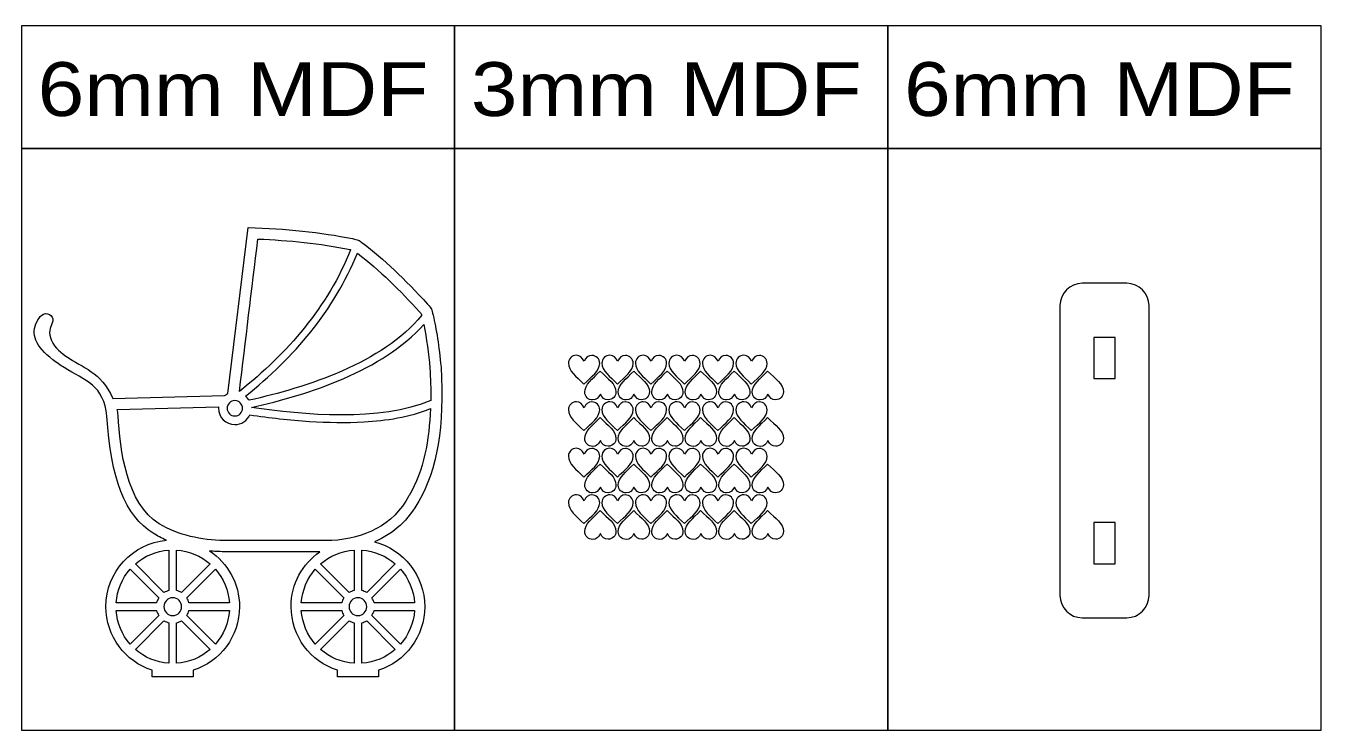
# Model space of a CAD drawing. Header units: millimetres. Extents: x -1166 to 1166, y -335 to 297.
# Drawn here: x 4 to 1166, y -335 to 297 of the extents above; entities that cross this region are included whole.
import ezdxf

# ---------------------------------------------------------------- set-up
doc = ezdxf.new("R2010")
doc.units = ezdxf.units.MM
doc.header["$MEASUREMENT"] = 0
doc.layers.add('Camada 1', color=7, linetype='Continuous')
doc.styles.add('2', font='Arial', dxfattribs={"height": 1})
doc.styles.add('3', font='Arial', dxfattribs={"height": 1})
doc.styles.add('4', font='Arial', dxfattribs={"height": 1})

msp = doc.modelspace()

# ---------------------------------------------------------------- linework, layer by layer
at = {"layer": 'Camada 1', "color": 142, "lineweight": 20}
for points in [[(-0.0001, 186.6815), (388.8269, 186.6815), (388.8269, 296.7483), (-0.0001, 296.7483), (-0.0001, 186.6815)], [(388.8267, 186.6815), (777.6537, 186.6815), (777.6537, 296.7483), (388.8267, 296.7483), (388.8267, 186.6815)], [(777.6535, 186.6815), (1166.4803, 186.6815), (1166.4803, 296.7483), (777.6535, 296.7483), (777.6535, 186.6815)], [(-0.0001, -334.8653), (388.8269, -334.8653), (388.8269, 186.6815), (-0.0001, 186.6815), (-0.0001, -334.8653)], [(388.8267, -334.8653), (777.6537, -334.8653), (777.6537, 186.6815), (388.8267, 186.6815), (388.8267, -334.8653)], [(777.6535, -334.8653), (1166.4803, -334.8653), (1166.4803, 186.6815), (777.6535, 186.6815), (777.6535, -334.8653)]]:
    msp.add_lwpolyline(points, close=True, dxfattribs=at)
at = {"layer": 'Camada 1', "color": 230, "lineweight": 20}
for points, knots in [([(182.2879, -34.8904), (182.2879, -34.8904), (81.9781, -37.4358), (81.9781, -37.4358), (81.9781, -37.4358), (70.9229, -12.7334), (55.6573, -10.6807), (39.8571, 0.6029), (39.8571, 0.6029), (33.6905, 5.0069), (28.1345, 9.7562), (25.9578, 17.3115), (25.9578, 17.3115), (25.1483, 20.1218), (25.0725, 22.8255), (25.7302, 25.4224), (25.7302, 25.4224), (26.2553, 27.4954), (27.6211, 29.814), (28.0549, 32.0342), (28.0549, 32.0342), (29.0988, 37.3751), (22.4401, 40.8477), (18.1598, 37.3139), (18.1598, 37.3139), (16.4254, 35.8822), (15.0592, 33.6586), (13.9971, 31.6948), (13.9971, 31.6948), (8.0013, 20.6081), (12.7411, 9.1414), (28.2168, -2.705), (28.2168, -2.705), (31.5128, -5.267), (34.85, -7.5848), (38.2286, -9.658), (38.2286, -9.658), (57.3175, -21.372), (74.0701, -25.5401), (76.7448, -53.3739), (76.7448, -53.3739), (79.6568, -108.3593), (93.4934, -143.3279), (118.2546, -158.2797), (118.2546, -158.2797), (121.9838, -160.5929), (125.928, -162.6656), (130.0864, -164.4987), (130.0864, -164.4987), (99.6587, -167.3752), (75.852, -192.9918), (75.852, -224.1723), (75.852, -224.1723), (75.852, -250.8525), (93.2837, -273.4576), (117.3777, -281.2303), (117.3777, -281.2303), (117.3777, -281.2303), (117.3777, -287.2303), (117.3777, -287.2303), (117.3777, -287.2303), (117.3777, -287.2303), (154.2183, -287.2303), (154.2183, -287.2303), (154.2183, -287.2303), (154.2183, -287.2303), (154.2183, -281.2303), (154.2183, -281.2303), (154.2183, -281.2303), (178.3124, -273.4576), (195.7439, -250.8525), (195.7439, -224.1723), (195.7439, -224.1723), (195.7439, -203.2651), (185.0385, -184.8613), (168.8128, -174.134), (168.8128, -174.134), (172.9992, -174.5479), (177.3177, -174.814), (181.7692, -174.9314), (181.7692, -174.9314), (181.7692, -174.9314), (267.8089, -174.9314), (267.8089, -174.9314), (267.8089, -174.9314), (252.2439, -185.7594), (242.0535, -203.7744), (242.0535, -224.1723), (242.0535, -224.1723), (242.0535, -250.8525), (259.485, -273.4576), (283.5791, -281.2303), (283.5791, -281.2303), (283.5791, -281.2303), (283.5791, -287.2303), (283.5791, -287.2303), (283.5791, -287.2303), (283.5791, -287.2303), (320.4197, -287.2303), (320.4197, -287.2303), (320.4197, -287.2303), (320.4197, -287.2303), (320.4197, -281.2303), (320.4197, -281.2303), (320.4197, -281.2303), (344.5137, -273.4576), (361.9454, -250.8525), (361.9454, -224.1723), (361.9454, -224.1723), (361.9454, -196.2279), (342.8246, -172.7498), (316.9526, -166.1067), (316.9526, -166.1067), (334.2934, -158.5366), (347.5138, -146.3337), (356.6123, -129.4962), (356.6123, -129.4962), (373.0548, -101.8284), (379.7155, -61.7849), (376.5944, -9.3657), (376.5944, -9.3657), (374.7599, 9.478), (372.4034, 25.0342), (369.525, 37.3029), (369.525, 37.3029), (368.1703, 43.0775), (368.4764, 42.7442), (364.535, 47.1012), (364.535, 47.1012), (344.1455, 69.6406), (324.7816, 87.8697), (306.4437, 101.788), (306.4437, 101.788), (302.148, 105.0482), (302.3226, 104.8633), (297.0424, 105.9299), (297.0424, 105.9299), (268.5184, 111.6917), (237.3098, 115.0091), (203.4165, 115.8818), (203.4165, 115.8818), (203.4165, 115.8818), (185.3223, -32.9836), (185.3223, -32.9836), (185.3223, -32.9836), (184.2306, -33.4952), (183.2123, -34.1372), (182.2879, -34.8904)], [0, 0, 0, 0, 0.026315789, 0.026315789, 0.026315789, 0.026315789, 0.052631579, 0.052631579, 0.052631579, 0.052631579, 0.078947368, 0.078947368, 0.078947368, 0.078947368, 0.105263158, 0.105263158, 0.105263158, 0.105263158, 0.131578947, 0.131578947, 0.131578947, 0.131578947, 0.157894737, 0.157894737, 0.157894737, 0.157894737, 0.184210526, 0.184210526, 0.184210526, 0.184210526, 0.210526316, 0.210526316, 0.210526316, 0.210526316, 0.236842105, 0.236842105, 0.236842105, 0.236842105, 0.263157895, 0.263157895, 0.263157895, 0.263157895, 0.289473684, 0.289473684, 0.289473684, 0.289473684, 0.315789474, 0.315789474, 0.315789474, 0.315789474, 0.342105263, 0.342105263, 0.342105263, 0.342105263, 0.368421053, 0.368421053, 0.368421053, 0.368421053, 0.394736842, 0.394736842, 0.394736842, 0.394736842, 0.421052632, 0.421052632, 0.421052632, 0.421052632, 0.447368421, 0.447368421, 0.447368421, 0.447368421, 0.473684211, 0.473684211, 0.473684211, 0.473684211, 0.5, 0.5, 0.5, 0.5, 0.526315789, 0.526315789, 0.526315789, 0.526315789, 0.552631579, 0.552631579, 0.552631579, 0.552631579, 0.578947368, 0.578947368, 0.578947368, 0.578947368, 0.605263158, 0.605263158, 0.605263158, 0.605263158, 0.631578947, 0.631578947, 0.631578947, 0.631578947, 0.657894737, 0.657894737, 0.657894737, 0.657894737, 0.684210526, 0.684210526, 0.684210526, 0.684210526, 0.710526316, 0.710526316, 0.710526316, 0.710526316, 0.736842105, 0.736842105, 0.736842105, 0.736842105, 0.763157895, 0.763157895, 0.763157895, 0.763157895, 0.789473684, 0.789473684, 0.789473684, 0.789473684, 0.815789474, 0.815789474, 0.815789474, 0.815789474, 0.842105263, 0.842105263, 0.842105263, 0.842105263, 0.868421053, 0.868421053, 0.868421053, 0.868421053, 0.894736842, 0.894736842, 0.894736842, 0.894736842, 0.921052632, 0.921052632, 0.921052632, 0.921052632, 0.947368421, 0.947368421, 0.947368421, 0.947368421, 1, 1, 1, 1]), ([(195.6287, -31.07), (238.7562, 3.0683), (274.9543, 44.7905), (295.4746, 96.0483), (295.4746, 96.0483), (295.3318, 96.0749), (295.1937, 96.1014), (295.0624, 96.1279), (295.0624, 96.1279), (267.836, 101.6276), (240.0069, 104.4981), (212.2392, 105.5902), (212.2392, 105.5902), (206.7025, 60.0368), (201.1676, 14.4832), (195.6287, -31.07)], [0, 0, 0, 0, 0.2, 0.2, 0.2, 0.2, 0.4, 0.4, 0.4, 0.4, 0.6, 0.6, 0.6, 0.6, 1, 1, 1, 1]), ([(301.5051, 92.9776), (280.723, 41.4161), (244.4958, -0.7103), (201.1942, -35.2628), (201.1942, -35.2628), (202.4175, -36.3421), (203.4591, -37.6222), (204.267, -39.0522), (204.267, -39.0522), (256.1258, -27.3958), (324.0823, -5.8142), (359.3108, 37.2007), (359.3108, 37.2007), (359.2246, 37.5667), (359.1326, 37.9222), (359.0316, 38.2451), (359.0316, 38.2451), (358.4899, 38.9557), (357.6868, 39.7651), (357.1191, 40.3927), (357.1191, 40.3927), (340.1364, 59.166), (321.6394, 77.542), (301.5051, 92.9776)], [0, 0, 0, 0, 0.142857143, 0.142857143, 0.142857143, 0.142857143, 0.285714286, 0.285714286, 0.285714286, 0.285714286, 0.428571429, 0.428571429, 0.428571429, 0.428571429, 0.571428571, 0.571428571, 0.571428571, 0.571428571, 0.714285714, 0.714285714, 0.714285714, 0.714285714, 1, 1, 1, 1]), ([(1012.067, 45.8818), (1012.067, 45.8818), (1012.067, -214.1183), (1012.067, -214.1183), (1012.067, -214.1183), (1012.067, -225.1182), (1003.067, -234.1182), (992.067, -234.1182), (992.067, -234.1182), (992.067, -234.1182), (952.067, -234.1182), (952.067, -234.1182), (952.067, -234.1182), (941.067, -234.1182), (932.067, -225.1182), (932.067, -214.1183), (932.067, -214.1183), (932.067, -214.1183), (932.067, 45.8818), (932.067, 45.8818), (932.067, 45.8818), (932.067, 56.8818), (941.067, 65.8818), (952.067, 65.8818), (952.067, 65.8818), (952.067, 65.8818), (992.067, 65.8818), (992.067, 65.8818), (992.067, 65.8818), (1003.067, 65.8818), (1012.067, 56.8818), (1012.067, 45.8818)], [0, 0, 0, 0, 0.111111111, 0.111111111, 0.111111111, 0.111111111, 0.222222222, 0.222222222, 0.222222222, 0.222222222, 0.333333333, 0.333333333, 0.333333333, 0.333333333, 0.444444444, 0.444444444, 0.444444444, 0.444444444, 0.555555556, 0.555555556, 0.555555556, 0.555555556, 0.666666667, 0.666666667, 0.666666667, 0.666666667, 0.777777778, 0.777777778, 0.777777778, 0.777777778, 1, 1, 1, 1]), ([(361.1219, 28.9429), (324.1577, -12.6152), (258.2759, -33.7722), (206.4048, -45.484), (206.4048, -45.484), (252.7464, -52.326), (322.5385, -58.7952), (367.3032, -39.1223), (367.3032, -39.1223), (367.4657, -29.1094), (367.166, -19.3268), (366.6232, -10.1472), (366.6232, -10.1472), (365.3605, 2.7922), (363.7518, 16.1053), (361.1219, 28.9429)], [0, 0, 0, 0, 0.2, 0.2, 0.2, 0.2, 0.4, 0.4, 0.4, 0.4, 0.6, 0.6, 0.6, 0.6, 1, 1, 1, 1]), ([(981.767, 17.4028), (981.767, 17.4028), (981.767, -19.4378), (981.767, -19.4378), (981.767, -19.4378), (981.767, -19.4378), (962.542, -19.4378), (962.542, -19.4378), (962.542, -19.4378), (962.542, -19.4378), (962.542, 17.4028), (962.542, 17.4028), (962.542, 17.4028), (962.542, 17.4028), (981.767, 17.4028), (981.767, 17.4028)], [0, 0, 0, 0, 0.2, 0.2, 0.2, 0.2, 0.4, 0.4, 0.4, 0.4, 0.6, 0.6, 0.6, 0.6, 1, 1, 1, 1]), ([(367.0963, -46.5402), (348.4121, -54.1591), (327.1114, -57.2779), (307.5168, -58.417), (307.5168, -58.417), (291.2616, -59.362), (274.8707, -59.0259), (258.6298, -57.9663), (258.6298, -57.9663), (240.6703, -56.7946), (222.7422, -54.7183), (204.9357, -52.0827), (204.9357, -52.0827), (202.6796, -57.2529), (197.5231, -60.8671), (191.5216, -60.8671), (191.5216, -60.8671), (183.4419, -60.8671), (176.892, -54.3172), (176.892, -46.2375), (176.892, -46.2375), (176.892, -45.8306), (176.9094, -45.4279), (176.942, -45.0294), (176.942, -45.0294), (176.942, -45.0294), (86.0412, -47.3359), (86.0412, -47.3359), (86.0412, -47.3359), (86.316, -48.9983), (86.5332, -50.6925), (86.6989, -52.4174), (86.6989, -52.4174), (86.6989, -52.4174), (86.7195, -52.6309), (86.7195, -52.6309), (86.7195, -52.6309), (86.7195, -52.6309), (86.7308, -52.845), (86.7308, -52.845), (86.7308, -52.845), (88.3396, -83.2224), (94.5034, -132.0635), (123.4653, -149.7445), (123.4653, -149.7445), (140.961, -160.4256), (161.6419, -164.3827), (181.9028, -164.9314), (181.9028, -164.9314), (181.9028, -164.9314), (278.4497, -164.9314), (278.4497, -164.9314), (278.4497, -164.9314), (308.1576, -162.6613), (333.2487, -151.6977), (347.8146, -124.7422), (347.8146, -124.7422), (347.8146, -124.7422), (347.9116, -124.5628), (347.9116, -124.5628), (347.9116, -124.5628), (347.9116, -124.5628), (348.0158, -124.3874), (348.0158, -124.3874), (348.0158, -124.3874), (361.1083, -102.3567), (366.0029, -73.9363), (367.0963, -46.5402)], [0, 0, 0, 0, 0.055555556, 0.055555556, 0.055555556, 0.055555556, 0.111111111, 0.111111111, 0.111111111, 0.111111111, 0.166666667, 0.166666667, 0.166666667, 0.166666667, 0.222222222, 0.222222222, 0.222222222, 0.222222222, 0.277777778, 0.277777778, 0.277777778, 0.277777778, 0.333333333, 0.333333333, 0.333333333, 0.333333333, 0.388888889, 0.388888889, 0.388888889, 0.388888889, 0.444444444, 0.444444444, 0.444444444, 0.444444444, 0.5, 0.5, 0.5, 0.5, 0.555555556, 0.555555556, 0.555555556, 0.555555556, 0.611111111, 0.611111111, 0.611111111, 0.611111111, 0.666666667, 0.666666667, 0.666666667, 0.666666667, 0.722222222, 0.722222222, 0.722222222, 0.722222222, 0.777777778, 0.777777778, 0.777777778, 0.777777778, 0.833333333, 0.833333333, 0.833333333, 0.833333333, 0.888888889, 0.888888889, 0.888888889, 0.888888889, 1, 1, 1, 1]), ([(191.5216, -39.3389), (195.3316, -39.3389), (198.4202, -42.4275), (198.4202, -46.2375), (198.4202, -46.2375), (198.4202, -50.0474), (195.3316, -53.136), (191.5216, -53.136), (191.5216, -53.136), (187.7117, -53.136), (184.6231, -50.0474), (184.6231, -46.2375), (184.6231, -46.2375), (184.6231, -42.4275), (187.7117, -39.3389), (191.5216, -39.3389)], [0, 0, 0, 0, 0.2, 0.2, 0.2, 0.2, 0.4, 0.4, 0.4, 0.4, 0.6, 0.6, 0.6, 0.6, 1, 1, 1, 1]), ([(981.767, -148.7986), (981.767, -148.7986), (981.767, -185.6392), (981.767, -185.6392), (981.767, -185.6392), (981.767, -185.6392), (962.542, -185.6392), (962.542, -185.6392), (962.542, -185.6392), (962.542, -185.6392), (962.542, -148.7986), (962.542, -148.7986), (962.542, -148.7986), (962.542, -148.7986), (981.767, -148.7986), (981.767, -148.7986)], [0, 0, 0, 0, 0.2, 0.2, 0.2, 0.2, 0.4, 0.4, 0.4, 0.4, 0.6, 0.6, 0.6, 0.6, 1, 1, 1, 1]), ([(102.2661, -185.8723), (102.2661, -185.8723), (127.9422, -211.5485), (127.9422, -211.5485), (127.9422, -211.5485), (129.3051, -210.6984), (130.8155, -210.0627), (132.4264, -209.6889), (132.4264, -209.6889), (132.4264, -209.6889), (132.4264, -173.3796), (132.4264, -173.3796), (132.4264, -173.3796), (120.9063, -174.1333), (110.4315, -178.7164), (102.2661, -185.8723)], [0, 0, 0, 0, 0.2, 0.2, 0.2, 0.2, 0.4, 0.4, 0.4, 0.4, 0.6, 0.6, 0.6, 0.6, 1, 1, 1, 1]), ([(139.1695, -173.3796), (139.1695, -173.3796), (139.1695, -209.6889), (139.1695, -209.6889), (139.1695, -209.6889), (140.7806, -210.0624), (142.2907, -210.6985), (143.6537, -211.5485), (143.6537, -211.5485), (143.6537, -211.5485), (169.3299, -185.8723), (169.3299, -185.8723), (169.3299, -185.8723), (161.1633, -178.7178), (150.6898, -174.1332), (139.1695, -173.3796)], [0, 0, 0, 0, 0.2, 0.2, 0.2, 0.2, 0.4, 0.4, 0.4, 0.4, 0.6, 0.6, 0.6, 0.6, 1, 1, 1, 1]), ([(268.4676, -185.8723), (268.4676, -185.8723), (294.1437, -211.5485), (294.1437, -211.5485), (294.1437, -211.5485), (295.5066, -210.6984), (297.017, -210.0627), (298.6279, -209.6889), (298.6279, -209.6889), (298.6279, -209.6889), (298.6279, -173.3796), (298.6279, -173.3796), (298.6279, -173.3796), (287.1077, -174.1333), (276.633, -178.7164), (268.4676, -185.8723)], [0, 0, 0, 0, 0.2, 0.2, 0.2, 0.2, 0.4, 0.4, 0.4, 0.4, 0.6, 0.6, 0.6, 0.6, 1, 1, 1, 1]), ([(305.371, -173.3796), (305.371, -173.3796), (305.371, -209.6889), (305.371, -209.6889), (305.371, -209.6889), (306.982, -210.0624), (308.4922, -210.6985), (309.8552, -211.5485), (309.8552, -211.5485), (309.8552, -211.5485), (335.5313, -185.8723), (335.5313, -185.8723), (335.5313, -185.8723), (327.3648, -178.7178), (316.8913, -174.1332), (305.371, -173.3796)], [0, 0, 0, 0, 0.2, 0.2, 0.2, 0.2, 0.4, 0.4, 0.4, 0.4, 0.6, 0.6, 0.6, 0.6, 1, 1, 1, 1]), ([(85.0053, -220.8007), (85.0053, -220.8007), (121.3146, -220.8007), (121.3146, -220.8007), (121.3146, -220.8007), (121.6881, -219.1897), (122.3242, -217.6796), (123.1742, -216.3166), (123.1742, -216.3166), (123.1742, -216.3166), (97.498, -190.6404), (97.498, -190.6404), (97.498, -190.6404), (90.3435, -198.807), (85.7588, -209.2805), (85.0053, -220.8007)], [0, 0, 0, 0, 0.2, 0.2, 0.2, 0.2, 0.4, 0.4, 0.4, 0.4, 0.6, 0.6, 0.6, 0.6, 1, 1, 1, 1]), ([(174.0979, -190.6404), (174.0979, -190.6404), (148.4217, -216.3166), (148.4217, -216.3166), (148.4217, -216.3166), (149.2718, -217.6795), (149.9076, -219.1898), (150.2814, -220.8007), (150.2814, -220.8007), (150.2814, -220.8007), (186.5906, -220.8007), (186.5906, -220.8007), (186.5906, -220.8007), (185.837, -209.2806), (181.2538, -198.8058), (174.0979, -190.6404)], [0, 0, 0, 0, 0.2, 0.2, 0.2, 0.2, 0.4, 0.4, 0.4, 0.4, 0.6, 0.6, 0.6, 0.6, 1, 1, 1, 1]), ([(251.2068, -220.8007), (251.2068, -220.8007), (287.516, -220.8007), (287.516, -220.8007), (287.516, -220.8007), (287.8896, -219.1897), (288.5257, -217.6796), (289.3757, -216.3166), (289.3757, -216.3166), (289.3757, -216.3166), (263.6995, -190.6404), (263.6995, -190.6404), (263.6995, -190.6404), (256.545, -198.807), (251.9603, -209.2805), (251.2068, -220.8007)], [0, 0, 0, 0, 0.2, 0.2, 0.2, 0.2, 0.4, 0.4, 0.4, 0.4, 0.6, 0.6, 0.6, 0.6, 1, 1, 1, 1]), ([(340.2994, -190.6404), (340.2994, -190.6404), (314.6232, -216.3166), (314.6232, -216.3166), (314.6232, -216.3166), (315.4733, -217.6795), (316.1091, -219.1898), (316.4828, -220.8007), (316.4828, -220.8007), (316.4828, -220.8007), (352.7921, -220.8007), (352.7921, -220.8007), (352.7921, -220.8007), (352.0385, -209.2806), (347.4553, -198.8058), (340.2994, -190.6404)], [0, 0, 0, 0, 0.2, 0.2, 0.2, 0.2, 0.4, 0.4, 0.4, 0.4, 0.6, 0.6, 0.6, 0.6, 1, 1, 1, 1]), ([(135.798, -216.2034), (140.1991, -216.2034), (143.7669, -219.7712), (143.7669, -224.1723), (143.7669, -224.1723), (143.7669, -228.5734), (140.1991, -232.1412), (135.798, -232.1412), (135.798, -232.1412), (131.3968, -232.1412), (127.8291, -228.5734), (127.8291, -224.1723), (127.8291, -224.1723), (127.8291, -219.7712), (131.3968, -216.2034), (135.798, -216.2034)], [0, 0, 0, 0, 0.2, 0.2, 0.2, 0.2, 0.4, 0.4, 0.4, 0.4, 0.6, 0.6, 0.6, 0.6, 1, 1, 1, 1]), ([(301.9994, -216.2034), (306.4006, -216.2034), (309.9683, -219.7712), (309.9683, -224.1723), (309.9683, -224.1723), (309.9683, -228.5734), (306.4006, -232.1412), (301.9994, -232.1412), (301.9994, -232.1412), (297.5983, -232.1412), (294.0306, -228.5734), (294.0306, -224.1723), (294.0306, -224.1723), (294.0306, -219.7712), (297.5983, -216.2034), (301.9994, -216.2034)], [0, 0, 0, 0, 0.2, 0.2, 0.2, 0.2, 0.4, 0.4, 0.4, 0.4, 0.6, 0.6, 0.6, 0.6, 1, 1, 1, 1]), ([(97.498, -257.7042), (97.498, -257.7042), (123.1742, -232.028), (123.1742, -232.028), (123.1742, -232.028), (122.3241, -230.6651), (121.6884, -229.1548), (121.3146, -227.5438), (121.3146, -227.5438), (121.3146, -227.5438), (85.0053, -227.5438), (85.0053, -227.5438), (85.0053, -227.5438), (85.7589, -239.064), (90.3421, -249.5387), (97.498, -257.7042)], [0, 0, 0, 0, 0.2, 0.2, 0.2, 0.2, 0.4, 0.4, 0.4, 0.4, 0.6, 0.6, 0.6, 0.6, 1, 1, 1, 1]), ([(148.4217, -232.028), (148.4217, -232.028), (174.0979, -257.7042), (174.0979, -257.7042), (174.0979, -257.7042), (181.2533, -249.5379), (185.8369, -239.0639), (186.5906, -227.5438), (186.5906, -227.5438), (186.5906, -227.5438), (150.2814, -227.5438), (150.2814, -227.5438), (150.2814, -227.5438), (149.9076, -229.1546), (149.2717, -230.665), (148.4217, -232.028)], [0, 0, 0, 0, 0.2, 0.2, 0.2, 0.2, 0.4, 0.4, 0.4, 0.4, 0.6, 0.6, 0.6, 0.6, 1, 1, 1, 1]), ([(263.6995, -257.7042), (263.6995, -257.7042), (289.3757, -232.028), (289.3757, -232.028), (289.3757, -232.028), (288.5256, -230.6651), (287.8898, -229.1548), (287.516, -227.5438), (287.516, -227.5438), (287.516, -227.5438), (251.2068, -227.5438), (251.2068, -227.5438), (251.2068, -227.5438), (251.9604, -239.064), (256.5436, -249.5387), (263.6995, -257.7042)], [0, 0, 0, 0, 0.2, 0.2, 0.2, 0.2, 0.4, 0.4, 0.4, 0.4, 0.6, 0.6, 0.6, 0.6, 1, 1, 1, 1]), ([(314.6232, -232.028), (314.6232, -232.028), (340.2994, -257.7042), (340.2994, -257.7042), (340.2994, -257.7042), (347.4548, -249.5379), (352.0383, -239.0639), (352.7921, -227.5438), (352.7921, -227.5438), (352.7921, -227.5438), (316.4828, -227.5438), (316.4828, -227.5438), (316.4828, -227.5438), (316.1091, -229.1546), (315.4732, -230.665), (314.6232, -232.028)], [0, 0, 0, 0, 0.2, 0.2, 0.2, 0.2, 0.4, 0.4, 0.4, 0.4, 0.6, 0.6, 0.6, 0.6, 1, 1, 1, 1]), ([(132.4264, -274.9649), (132.4264, -274.9649), (132.4264, -238.6557), (132.4264, -238.6557), (132.4264, -238.6557), (130.8154, -238.2821), (129.3053, -237.646), (127.9422, -236.796), (127.9422, -236.796), (127.9422, -236.796), (102.2661, -262.4722), (102.2661, -262.4722), (102.2661, -262.4722), (110.4326, -269.6268), (120.9062, -274.2114), (132.4264, -274.9649)], [0, 0, 0, 0, 0.2, 0.2, 0.2, 0.2, 0.4, 0.4, 0.4, 0.4, 0.6, 0.6, 0.6, 0.6, 1, 1, 1, 1]), ([(169.3299, -262.4722), (169.3299, -262.4722), (143.6537, -236.796), (143.6537, -236.796), (143.6537, -236.796), (142.2908, -237.6461), (140.7804, -238.2819), (139.1695, -238.6557), (139.1695, -238.6557), (139.1695, -238.6557), (139.1695, -274.9649), (139.1695, -274.9649), (139.1695, -274.9649), (150.6895, -274.2113), (161.164, -269.6281), (169.3299, -262.4722)], [0, 0, 0, 0, 0.2, 0.2, 0.2, 0.2, 0.4, 0.4, 0.4, 0.4, 0.6, 0.6, 0.6, 0.6, 1, 1, 1, 1]), ([(298.6279, -274.9649), (298.6279, -274.9649), (298.6279, -238.6557), (298.6279, -238.6557), (298.6279, -238.6557), (297.0169, -238.2821), (295.5067, -237.646), (294.1437, -236.796), (294.1437, -236.796), (294.1437, -236.796), (268.4676, -262.4722), (268.4676, -262.4722), (268.4676, -262.4722), (276.6341, -269.6268), (287.1076, -274.2114), (298.6279, -274.9649)], [0, 0, 0, 0, 0.2, 0.2, 0.2, 0.2, 0.4, 0.4, 0.4, 0.4, 0.6, 0.6, 0.6, 0.6, 1, 1, 1, 1]), ([(335.5313, -262.4722), (335.5313, -262.4722), (309.8552, -236.796), (309.8552, -236.796), (309.8552, -236.796), (308.4923, -237.6461), (306.9819, -238.2819), (305.371, -238.6557), (305.371, -238.6557), (305.371, -238.6557), (305.371, -274.9649), (305.371, -274.9649), (305.371, -274.9649), (316.891, -274.2113), (327.3654, -269.6281), (335.5313, -262.4722)], [0, 0, 0, 0, 0.2, 0.2, 0.2, 0.2, 0.4, 0.4, 0.4, 0.4, 0.6, 0.6, 0.6, 0.6, 1, 1, 1, 1])]:
    msp.add_open_spline(points, degree=3, knots=knots, dxfattribs=at)
at = {"layer": 'Camada 1', "color": 250, "lineweight": 20}
for points in [[(504.9893, -4.04), (506.7713, -0.5561), (508.5373, 1.1778), (512.0372, 1.1457), (512.0372, 1.1457), (515.901, 1.1103), (519.0081, -2.0543), (518.9728, -5.9181), (518.9728, -5.9181), (518.9085, -12.9179), (511.8651, -17.6311), (504.8011, -24.5665), (504.8011, -24.5665), (497.8656, -17.5027), (490.9097, -12.6612), (490.9738, -5.6616), (490.9738, -5.6616), (491.0093, -1.7978), (494.1739, 1.3094), (498.0376, 1.274), (498.0376, 1.274), (501.5376, 1.242), (503.2714, -0.524), (504.9893, -4.04)], [(535.046, -4.04), (536.828, -0.5561), (538.594, 1.1778), (542.0939, 1.1457), (542.0939, 1.1457), (545.9577, 1.1103), (549.0648, -2.0543), (549.0295, -5.9181), (549.0295, -5.9181), (548.9652, -12.9179), (541.9218, -17.6311), (534.8578, -24.5665), (534.8578, -24.5665), (527.9223, -17.5027), (520.9664, -12.6612), (521.0305, -5.6616), (521.0305, -5.6616), (521.066, -1.7978), (524.2306, 1.3094), (528.0943, 1.274), (528.0943, 1.274), (531.5943, 1.242), (533.3281, -0.524), (535.046, -4.04)], [(565.1027, -4.04), (566.8847, -0.5561), (568.6507, 1.1778), (572.1506, 1.1457), (572.1506, 1.1457), (576.0144, 1.1103), (579.1215, -2.0543), (579.0862, -5.9181), (579.0862, -5.9181), (579.0219, -12.9179), (571.9785, -17.6311), (564.9145, -24.5665), (564.9145, -24.5665), (557.979, -17.5027), (551.0231, -12.6612), (551.0872, -5.6616), (551.0872, -5.6616), (551.1227, -1.7978), (554.2873, 1.3094), (558.151, 1.274), (558.151, 1.274), (561.651, 1.242), (563.3848, -0.524), (565.1027, -4.04)], [(595.1594, -4.04), (596.9414, -0.5561), (598.7074, 1.1778), (602.2073, 1.1457), (602.2073, 1.1457), (606.0711, 1.1103), (609.1782, -2.0543), (609.1429, -5.9181), (609.1429, -5.9181), (609.0786, -12.9179), (602.0352, -17.6311), (594.9712, -24.5665), (594.9712, -24.5665), (588.0357, -17.5027), (581.0798, -12.6612), (581.1439, -5.6616), (581.1439, -5.6616), (581.1794, -1.7978), (584.344, 1.3094), (588.2077, 1.274), (588.2077, 1.274), (591.7077, 1.242), (593.4415, -0.524), (595.1594, -4.04)], [(625.2161, -4.04), (626.9981, -0.5561), (628.7641, 1.1778), (632.264, 1.1457), (632.264, 1.1457), (636.1278, 1.1103), (639.2349, -2.0543), (639.1996, -5.9181), (639.1996, -5.9181), (639.1353, -12.9179), (632.0919, -17.6311), (625.0279, -24.5665), (625.0279, -24.5665), (618.0924, -17.5027), (611.1365, -12.6612), (611.2006, -5.6616), (611.2006, -5.6616), (611.2361, -1.7978), (614.4007, 1.3094), (618.2644, 1.274), (618.2644, 1.274), (621.7644, 1.242), (623.4982, -0.524), (625.2161, -4.04)], [(655.2728, -4.04), (657.0548, -0.5561), (658.8208, 1.1778), (662.3207, 1.1457), (662.3207, 1.1457), (666.1845, 1.1103), (669.2916, -2.0543), (669.2563, -5.9181), (669.2563, -5.9181), (669.192, -12.9179), (662.1486, -17.6311), (655.0846, -24.5665), (655.0846, -24.5665), (648.1491, -17.5027), (641.1932, -12.6612), (641.2573, -5.6616), (641.2573, -5.6616), (641.2927, -1.7978), (644.4574, 1.3094), (648.3211, 1.274), (648.3211, 1.274), (651.8211, 1.242), (653.5549, -0.524), (655.2728, -4.04)], [(519.6339, -33.4426), (521.4159, -36.9264), (523.1819, -38.6603), (526.6818, -38.6282), (526.6818, -38.6282), (530.5456, -38.5929), (533.6527, -35.4282), (533.6174, -31.5644), (533.6174, -31.5644), (533.5531, -24.5646), (526.5097, -19.8515), (519.4457, -12.916), (519.4457, -12.916), (512.5102, -19.9798), (505.5543, -24.8214), (505.6184, -31.821), (505.6184, -31.821), (505.6539, -35.6848), (508.8185, -38.792), (512.6822, -38.7565), (512.6822, -38.7565), (516.1822, -38.7245), (517.916, -36.9586), (519.6339, -33.4426)], [(549.6906, -33.4426), (551.4726, -36.9264), (553.2386, -38.6603), (556.7385, -38.6282), (556.7385, -38.6282), (560.6023, -38.5929), (563.7094, -35.4282), (563.6741, -31.5644), (563.6741, -31.5644), (563.6098, -24.5646), (556.5664, -19.8515), (549.5024, -12.916), (549.5024, -12.916), (542.5669, -19.9798), (535.611, -24.8214), (535.6751, -31.821), (535.6751, -31.821), (535.7106, -35.6848), (538.8752, -38.792), (542.7389, -38.7565), (542.7389, -38.7565), (546.2389, -38.7245), (547.9727, -36.9586), (549.6906, -33.4426)], [(579.7473, -33.4426), (581.5293, -36.9264), (583.2953, -38.6603), (586.7952, -38.6282), (586.7952, -38.6282), (590.659, -38.5929), (593.7661, -35.4282), (593.7308, -31.5644), (593.7308, -31.5644), (593.6665, -24.5646), (586.6231, -19.8515), (579.5591, -12.916), (579.5591, -12.916), (572.6236, -19.9798), (565.6677, -24.8214), (565.7318, -31.821), (565.7318, -31.821), (565.7673, -35.6848), (568.9319, -38.792), (572.7956, -38.7565), (572.7956, -38.7565), (576.2956, -38.7245), (578.0294, -36.9586), (579.7473, -33.4426)], [(609.804, -33.4426), (611.586, -36.9264), (613.352, -38.6603), (616.8519, -38.6282), (616.8519, -38.6282), (620.7157, -38.5929), (623.8228, -35.4282), (623.7875, -31.5644), (623.7875, -31.5644), (623.7232, -24.5646), (616.6798, -19.8515), (609.6158, -12.916), (609.6158, -12.916), (602.6803, -19.9798), (595.7244, -24.8214), (595.7885, -31.821), (595.7885, -31.821), (595.824, -35.6848), (598.9886, -38.792), (602.8523, -38.7565), (602.8523, -38.7565), (606.3523, -38.7245), (608.0861, -36.9586), (609.804, -33.4426)], [(639.8607, -33.4426), (641.6427, -36.9264), (643.4087, -38.6603), (646.9086, -38.6282), (646.9086, -38.6282), (650.7724, -38.5929), (653.8795, -35.4282), (653.8442, -31.5644), (653.8442, -31.5644), (653.7799, -24.5646), (646.7365, -19.8515), (639.6725, -12.916), (639.6725, -12.916), (632.737, -19.9798), (625.7811, -24.8214), (625.8452, -31.821), (625.8452, -31.821), (625.8807, -35.6848), (629.0453, -38.792), (632.909, -38.7565), (632.909, -38.7565), (636.409, -38.7245), (638.1428, -36.9586), (639.8607, -33.4426)], [(669.9174, -33.4426), (671.6994, -36.9264), (673.4654, -38.6603), (676.9653, -38.6282), (676.9653, -38.6282), (680.8291, -38.5929), (683.9362, -35.4282), (683.9009, -31.5644), (683.9009, -31.5644), (683.8366, -24.5646), (676.7932, -19.8515), (669.7292, -12.916), (669.7292, -12.916), (662.7937, -19.9798), (655.8378, -24.8214), (655.9019, -31.821), (655.9019, -31.821), (655.9373, -35.6848), (659.102, -38.792), (662.9657, -38.7565), (662.9657, -38.7565), (666.4657, -38.7245), (668.1995, -36.9586), (669.9174, -33.4426)], [(504.9893, -45.7333), (506.7713, -42.2494), (508.5373, -40.5155), (512.0372, -40.5476), (512.0372, -40.5476), (515.901, -40.583), (519.0081, -43.7476), (518.9728, -47.6114), (518.9728, -47.6114), (518.9085, -54.6112), (511.8651, -59.3244), (504.8011, -66.2598), (504.8011, -66.2598), (497.8656, -59.196), (490.9097, -54.3545), (490.9738, -47.3549), (490.9738, -47.3549), (491.0093, -43.4911), (494.1739, -40.3839), (498.0376, -40.4193), (498.0376, -40.4193), (501.5376, -40.4513), (503.2714, -42.2173), (504.9893, -45.7333)], [(535.046, -45.7333), (536.828, -42.2494), (538.594, -40.5155), (542.0939, -40.5476), (542.0939, -40.5476), (545.9577, -40.583), (549.0648, -43.7476), (549.0295, -47.6114), (549.0295, -47.6114), (548.9652, -54.6112), (541.9218, -59.3244), (534.8578, -66.2598), (534.8578, -66.2598), (527.9223, -59.196), (520.9664, -54.3545), (521.0305, -47.3549), (521.0305, -47.3549), (521.066, -43.4911), (524.2306, -40.3839), (528.0943, -40.4193), (528.0943, -40.4193), (531.5943, -40.4513), (533.3281, -42.2173), (535.046, -45.7333)], [(565.1027, -45.7333), (566.8847, -42.2494), (568.6507, -40.5155), (572.1506, -40.5476), (572.1506, -40.5476), (576.0144, -40.583), (579.1215, -43.7476), (579.0862, -47.6114), (579.0862, -47.6114), (579.0219, -54.6112), (571.9785, -59.3244), (564.9145, -66.2598), (564.9145, -66.2598), (557.979, -59.196), (551.0231, -54.3545), (551.0872, -47.3549), (551.0872, -47.3549), (551.1227, -43.4911), (554.2873, -40.3839), (558.151, -40.4193), (558.151, -40.4193), (561.651, -40.4513), (563.3848, -42.2173), (565.1027, -45.7333)], [(595.1594, -45.7333), (596.9414, -42.2494), (598.7074, -40.5155), (602.2073, -40.5476), (602.2073, -40.5476), (606.0711, -40.583), (609.1782, -43.7476), (609.1429, -47.6114), (609.1429, -47.6114), (609.0786, -54.6112), (602.0352, -59.3244), (594.9712, -66.2598), (594.9712, -66.2598), (588.0357, -59.196), (581.0798, -54.3545), (581.1439, -47.3549), (581.1439, -47.3549), (581.1794, -43.4911), (584.344, -40.3839), (588.2077, -40.4193), (588.2077, -40.4193), (591.7077, -40.4513), (593.4415, -42.2173), (595.1594, -45.7333)], [(625.2161, -45.7333), (626.9981, -42.2494), (628.7641, -40.5155), (632.264, -40.5476), (632.264, -40.5476), (636.1278, -40.583), (639.2349, -43.7476), (639.1996, -47.6114), (639.1996, -47.6114), (639.1353, -54.6112), (632.0919, -59.3244), (625.0279, -66.2598), (625.0279, -66.2598), (618.0924, -59.196), (611.1365, -54.3545), (611.2006, -47.3549), (611.2006, -47.3549), (611.2361, -43.4911), (614.4007, -40.3839), (618.2644, -40.4193), (618.2644, -40.4193), (621.7644, -40.4513), (623.4982, -42.2173), (625.2161, -45.7333)], [(655.2728, -45.7333), (657.0548, -42.2494), (658.8208, -40.5155), (662.3207, -40.5476), (662.3207, -40.5476), (666.1845, -40.583), (669.2916, -43.7476), (669.2563, -47.6114), (669.2563, -47.6114), (669.192, -54.6112), (662.1486, -59.3244), (655.0846, -66.2598), (655.0846, -66.2598), (648.1491, -59.196), (641.1932, -54.3545), (641.2573, -47.3549), (641.2573, -47.3549), (641.2927, -43.4911), (644.4574, -40.3839), (648.3211, -40.4193), (648.3211, -40.4193), (651.8211, -40.4513), (653.5549, -42.2173), (655.2728, -45.7333)], [(519.6339, -75.1359), (521.4159, -78.6197), (523.1819, -80.3536), (526.6818, -80.3215), (526.6818, -80.3215), (530.5456, -80.2862), (533.6527, -77.1215), (533.6174, -73.2577), (533.6174, -73.2577), (533.5531, -66.2579), (526.5097, -61.5448), (519.4457, -54.6093), (519.4457, -54.6093), (512.5102, -61.6731), (505.5543, -66.5147), (505.6184, -73.5143), (505.6184, -73.5143), (505.6539, -77.3781), (508.8185, -80.4853), (512.6822, -80.4498), (512.6822, -80.4498), (516.1822, -80.4178), (517.916, -78.6519), (519.6339, -75.1359)], [(549.6906, -75.1359), (551.4726, -78.6197), (553.2386, -80.3536), (556.7385, -80.3215), (556.7385, -80.3215), (560.6023, -80.2862), (563.7094, -77.1215), (563.6741, -73.2577), (563.6741, -73.2577), (563.6098, -66.2579), (556.5664, -61.5448), (549.5024, -54.6093), (549.5024, -54.6093), (542.5669, -61.6731), (535.611, -66.5147), (535.6751, -73.5143), (535.6751, -73.5143), (535.7106, -77.3781), (538.8752, -80.4853), (542.7389, -80.4498), (542.7389, -80.4498), (546.2389, -80.4178), (547.9727, -78.6519), (549.6906, -75.1359)], [(579.7473, -75.1359), (581.5293, -78.6197), (583.2953, -80.3536), (586.7952, -80.3215), (586.7952, -80.3215), (590.659, -80.2862), (593.7661, -77.1215), (593.7308, -73.2577), (593.7308, -73.2577), (593.6665, -66.2579), (586.6231, -61.5448), (579.5591, -54.6093), (579.5591, -54.6093), (572.6236, -61.6731), (565.6677, -66.5147), (565.7318, -73.5143), (565.7318, -73.5143), (565.7673, -77.3781), (568.9319, -80.4853), (572.7956, -80.4498), (572.7956, -80.4498), (576.2956, -80.4178), (578.0294, -78.6519), (579.7473, -75.1359)], [(609.804, -75.1359), (611.586, -78.6197), (613.352, -80.3536), (616.8519, -80.3215), (616.8519, -80.3215), (620.7157, -80.2862), (623.8228, -77.1215), (623.7875, -73.2577), (623.7875, -73.2577), (623.7232, -66.2579), (616.6798, -61.5448), (609.6158, -54.6093), (609.6158, -54.6093), (602.6803, -61.6731), (595.7244, -66.5147), (595.7885, -73.5143), (595.7885, -73.5143), (595.824, -77.3781), (598.9886, -80.4853), (602.8523, -80.4498), (602.8523, -80.4498), (606.3523, -80.4178), (608.0861, -78.6519), (609.804, -75.1359)], [(639.8607, -75.1359), (641.6427, -78.6197), (643.4087, -80.3536), (646.9086, -80.3215), (646.9086, -80.3215), (650.7724, -80.2862), (653.8795, -77.1215), (653.8442, -73.2577), (653.8442, -73.2577), (653.7799, -66.2579), (646.7365, -61.5448), (639.6725, -54.6093), (639.6725, -54.6093), (632.737, -61.6731), (625.7811, -66.5147), (625.8452, -73.5143), (625.8452, -73.5143), (625.8807, -77.3781), (629.0453, -80.4853), (632.909, -80.4498), (632.909, -80.4498), (636.409, -80.4178), (638.1428, -78.6519), (639.8607, -75.1359)], [(669.9174, -75.1359), (671.6994, -78.6197), (673.4654, -80.3536), (676.9653, -80.3215), (676.9653, -80.3215), (680.8291, -80.2862), (683.9362, -77.1215), (683.9009, -73.2577), (683.9009, -73.2577), (683.8366, -66.2579), (676.7932, -61.5448), (669.7292, -54.6093), (669.7292, -54.6093), (662.7937, -61.6731), (655.8378, -66.5147), (655.9019, -73.5143), (655.9019, -73.5143), (655.9373, -77.3781), (659.102, -80.4853), (662.9657, -80.4498), (662.9657, -80.4498), (666.4657, -80.4178), (668.1995, -78.6519), (669.9174, -75.1359)], [(504.9893, -87.4266), (506.7713, -83.9427), (508.5373, -82.2088), (512.0372, -82.2409), (512.0372, -82.2409), (515.901, -82.2763), (519.0081, -85.4409), (518.9728, -89.3047), (518.9728, -89.3047), (518.9085, -96.3045), (511.8651, -101.0177), (504.8011, -107.9531), (504.8011, -107.9531), (497.8656, -100.8893), (490.9097, -96.0478), (490.9738, -89.0482), (490.9738, -89.0482), (491.0093, -85.1844), (494.1739, -82.0772), (498.0376, -82.1126), (498.0376, -82.1126), (501.5376, -82.1446), (503.2714, -83.9106), (504.9893, -87.4266)], [(535.046, -87.4266), (536.828, -83.9427), (538.594, -82.2088), (542.0939, -82.2409), (542.0939, -82.2409), (545.9577, -82.2763), (549.0648, -85.4409), (549.0295, -89.3047), (549.0295, -89.3047), (548.9652, -96.3045), (541.9218, -101.0177), (534.8578, -107.9531), (534.8578, -107.9531), (527.9223, -100.8893), (520.9664, -96.0478), (521.0305, -89.0482), (521.0305, -89.0482), (521.066, -85.1844), (524.2306, -82.0772), (528.0943, -82.1126), (528.0943, -82.1126), (531.5943, -82.1446), (533.3281, -83.9106), (535.046, -87.4266)], [(565.1027, -87.4266), (566.8847, -83.9427), (568.6507, -82.2088), (572.1506, -82.2409), (572.1506, -82.2409), (576.0144, -82.2763), (579.1215, -85.4409), (579.0862, -89.3047), (579.0862, -89.3047), (579.0219, -96.3045), (571.9785, -101.0177), (564.9145, -107.9531), (564.9145, -107.9531), (557.979, -100.8893), (551.0231, -96.0478), (551.0872, -89.0482), (551.0872, -89.0482), (551.1227, -85.1844), (554.2873, -82.0772), (558.151, -82.1126), (558.151, -82.1126), (561.651, -82.1446), (563.3848, -83.9106), (565.1027, -87.4266)], [(595.1594, -87.4266), (596.9414, -83.9427), (598.7074, -82.2088), (602.2073, -82.2409), (602.2073, -82.2409), (606.0711, -82.2763), (609.1782, -85.4409), (609.1429, -89.3047), (609.1429, -89.3047), (609.0786, -96.3045), (602.0352, -101.0177), (594.9712, -107.9531), (594.9712, -107.9531), (588.0357, -100.8893), (581.0798, -96.0478), (581.1439, -89.0482), (581.1439, -89.0482), (581.1794, -85.1844), (584.344, -82.0772), (588.2077, -82.1126), (588.2077, -82.1126), (591.7077, -82.1446), (593.4415, -83.9106), (595.1594, -87.4266)], [(625.2161, -87.4266), (626.9981, -83.9427), (628.7641, -82.2088), (632.264, -82.2409), (632.264, -82.2409), (636.1278, -82.2763), (639.2349, -85.4409), (639.1996, -89.3047), (639.1996, -89.3047), (639.1353, -96.3045), (632.0919, -101.0177), (625.0279, -107.9531), (625.0279, -107.9531), (618.0924, -100.8893), (611.1365, -96.0478), (611.2006, -89.0482), (611.2006, -89.0482), (611.2361, -85.1844), (614.4007, -82.0772), (618.2644, -82.1126), (618.2644, -82.1126), (621.7644, -82.1446), (623.4982, -83.9106), (625.2161, -87.4266)], [(655.2728, -87.4266), (657.0548, -83.9427), (658.8208, -82.2088), (662.3207, -82.2409), (662.3207, -82.2409), (666.1845, -82.2763), (669.2916, -85.4409), (669.2563, -89.3047), (669.2563, -89.3047), (669.192, -96.3045), (662.1486, -101.0177), (655.0846, -107.9531), (655.0846, -107.9531), (648.1491, -100.8893), (641.1932, -96.0478), (641.2573, -89.0482), (641.2573, -89.0482), (641.2927, -85.1844), (644.4574, -82.0772), (648.3211, -82.1126), (648.3211, -82.1126), (651.8211, -82.1446), (653.5549, -83.9106), (655.2728, -87.4266)], [(519.6339, -116.8292), (521.4159, -120.313), (523.1819, -122.0469), (526.6818, -122.0148), (526.6818, -122.0148), (530.5456, -121.9795), (533.6527, -118.8148), (533.6174, -114.951), (533.6174, -114.951), (533.5531, -107.9512), (526.5097, -103.2381), (519.4457, -96.3026), (519.4457, -96.3026), (512.5102, -103.3664), (505.5543, -108.208), (505.6184, -115.2076), (505.6184, -115.2076), (505.6539, -119.0714), (508.8185, -122.1786), (512.6822, -122.1431), (512.6822, -122.1431), (516.1822, -122.1111), (517.916, -120.3452), (519.6339, -116.8292)], [(549.6906, -116.8292), (551.4726, -120.313), (553.2386, -122.0469), (556.7385, -122.0148), (556.7385, -122.0148), (560.6023, -121.9795), (563.7094, -118.8148), (563.6741, -114.951), (563.6741, -114.951), (563.6098, -107.9512), (556.5664, -103.2381), (549.5024, -96.3026), (549.5024, -96.3026), (542.5669, -103.3664), (535.611, -108.208), (535.6751, -115.2076), (535.6751, -115.2076), (535.7106, -119.0714), (538.8752, -122.1786), (542.7389, -122.1431), (542.7389, -122.1431), (546.2389, -122.1111), (547.9727, -120.3452), (549.6906, -116.8292)], [(579.7473, -116.8292), (581.5293, -120.313), (583.2953, -122.0469), (586.7952, -122.0148), (586.7952, -122.0148), (590.659, -121.9795), (593.7661, -118.8148), (593.7308, -114.951), (593.7308, -114.951), (593.6665, -107.9512), (586.6231, -103.2381), (579.5591, -96.3026), (579.5591, -96.3026), (572.6236, -103.3664), (565.6677, -108.208), (565.7318, -115.2076), (565.7318, -115.2076), (565.7673, -119.0714), (568.9319, -122.1786), (572.7956, -122.1431), (572.7956, -122.1431), (576.2956, -122.1111), (578.0294, -120.3452), (579.7473, -116.8292)], [(609.804, -116.8292), (611.586, -120.313), (613.352, -122.0469), (616.8519, -122.0148), (616.8519, -122.0148), (620.7157, -121.9795), (623.8228, -118.8148), (623.7875, -114.951), (623.7875, -114.951), (623.7232, -107.9512), (616.6798, -103.2381), (609.6158, -96.3026), (609.6158, -96.3026), (602.6803, -103.3664), (595.7244, -108.208), (595.7885, -115.2076), (595.7885, -115.2076), (595.824, -119.0714), (598.9886, -122.1786), (602.8523, -122.1431), (602.8523, -122.1431), (606.3523, -122.1111), (608.0861, -120.3452), (609.804, -116.8292)], [(639.8607, -116.8292), (641.6427, -120.313), (643.4087, -122.0469), (646.9086, -122.0148), (646.9086, -122.0148), (650.7724, -121.9795), (653.8795, -118.8148), (653.8442, -114.951), (653.8442, -114.951), (653.7799, -107.9512), (646.7365, -103.2381), (639.6725, -96.3026), (639.6725, -96.3026), (632.737, -103.3664), (625.7811, -108.208), (625.8452, -115.2076), (625.8452, -115.2076), (625.8807, -119.0714), (629.0453, -122.1786), (632.909, -122.1431), (632.909, -122.1431), (636.409, -122.1111), (638.1428, -120.3452), (639.8607, -116.8292)], [(669.9174, -116.8292), (671.6994, -120.313), (673.4654, -122.0469), (676.9653, -122.0148), (676.9653, -122.0148), (680.8291, -121.9795), (683.9362, -118.8148), (683.9009, -114.951), (683.9009, -114.951), (683.8366, -107.9512), (676.7932, -103.2381), (669.7292, -96.3026), (669.7292, -96.3026), (662.7937, -103.3664), (655.8378, -108.208), (655.9019, -115.2076), (655.9019, -115.2076), (655.9373, -119.0714), (659.102, -122.1786), (662.9657, -122.1431), (662.9657, -122.1431), (666.4657, -122.1111), (668.1995, -120.3452), (669.9174, -116.8292)], [(504.9893, -129.1199), (506.7713, -125.636), (508.5373, -123.9021), (512.0372, -123.9342), (512.0372, -123.9342), (515.901, -123.9696), (519.0081, -127.1342), (518.9728, -130.998), (518.9728, -130.998), (518.9085, -137.9978), (511.8651, -142.711), (504.8011, -149.6464), (504.8011, -149.6464), (497.8656, -142.5826), (490.9097, -137.7411), (490.9738, -130.7415), (490.9738, -130.7415), (491.0093, -126.8777), (494.1739, -123.7705), (498.0376, -123.8059), (498.0376, -123.8059), (501.5376, -123.8379), (503.2714, -125.6039), (504.9893, -129.1199)], [(535.046, -129.1199), (536.828, -125.636), (538.594, -123.9021), (542.0939, -123.9342), (542.0939, -123.9342), (545.9577, -123.9696), (549.0648, -127.1342), (549.0295, -130.998), (549.0295, -130.998), (548.9652, -137.9978), (541.9218, -142.711), (534.8578, -149.6464), (534.8578, -149.6464), (527.9223, -142.5826), (520.9664, -137.7411), (521.0305, -130.7415), (521.0305, -130.7415), (521.066, -126.8777), (524.2306, -123.7705), (528.0943, -123.8059), (528.0943, -123.8059), (531.5943, -123.8379), (533.3281, -125.6039), (535.046, -129.1199)], [(565.1027, -129.1199), (566.8847, -125.636), (568.6507, -123.9021), (572.1506, -123.9342), (572.1506, -123.9342), (576.0144, -123.9696), (579.1215, -127.1342), (579.0862, -130.998), (579.0862, -130.998), (579.0219, -137.9978), (571.9785, -142.711), (564.9145, -149.6464), (564.9145, -149.6464), (557.979, -142.5826), (551.0231, -137.7411), (551.0872, -130.7415), (551.0872, -130.7415), (551.1227, -126.8777), (554.2873, -123.7705), (558.151, -123.8059), (558.151, -123.8059), (561.651, -123.8379), (563.3848, -125.6039), (565.1027, -129.1199)], [(595.1594, -129.1199), (596.9414, -125.636), (598.7074, -123.9021), (602.2073, -123.9342), (602.2073, -123.9342), (606.0711, -123.9696), (609.1782, -127.1342), (609.1429, -130.998), (609.1429, -130.998), (609.0786, -137.9978), (602.0352, -142.711), (594.9712, -149.6464), (594.9712, -149.6464), (588.0357, -142.5826), (581.0798, -137.7411), (581.1439, -130.7415), (581.1439, -130.7415), (581.1794, -126.8777), (584.344, -123.7705), (588.2077, -123.8059), (588.2077, -123.8059), (591.7077, -123.8379), (593.4415, -125.6039), (595.1594, -129.1199)], [(625.2161, -129.1199), (626.9981, -125.636), (628.7641, -123.9021), (632.264, -123.9342), (632.264, -123.9342), (636.1278, -123.9696), (639.2349, -127.1342), (639.1996, -130.998), (639.1996, -130.998), (639.1353, -137.9978), (632.0919, -142.711), (625.0279, -149.6464), (625.0279, -149.6464), (618.0924, -142.5826), (611.1365, -137.7411), (611.2006, -130.7415), (611.2006, -130.7415), (611.2361, -126.8777), (614.4007, -123.7705), (618.2644, -123.8059), (618.2644, -123.8059), (621.7644, -123.8379), (623.4982, -125.6039), (625.2161, -129.1199)], [(655.2728, -129.1199), (657.0548, -125.636), (658.8208, -123.9021), (662.3207, -123.9342), (662.3207, -123.9342), (666.1845, -123.9696), (669.2916, -127.1342), (669.2563, -130.998), (669.2563, -130.998), (669.192, -137.9978), (662.1486, -142.711), (655.0846, -149.6464), (655.0846, -149.6464), (648.1491, -142.5826), (641.1932, -137.7411), (641.2573, -130.7415), (641.2573, -130.7415), (641.2927, -126.8777), (644.4574, -123.7705), (648.3211, -123.8059), (648.3211, -123.8059), (651.8211, -123.8379), (653.5549, -125.6039), (655.2728, -129.1199)], [(519.6339, -158.5225), (521.4159, -162.0063), (523.1819, -163.7402), (526.6818, -163.7081), (526.6818, -163.7081), (530.5456, -163.6728), (533.6527, -160.5081), (533.6174, -156.6443), (533.6174, -156.6443), (533.5531, -149.6445), (526.5097, -144.9314), (519.4457, -137.9959), (519.4457, -137.9959), (512.5102, -145.0597), (505.5543, -149.9013), (505.6184, -156.9009), (505.6184, -156.9009), (505.6539, -160.7647), (508.8185, -163.8719), (512.6822, -163.8364), (512.6822, -163.8364), (516.1822, -163.8044), (517.916, -162.0385), (519.6339, -158.5225)], [(549.6906, -158.5225), (551.4726, -162.0063), (553.2386, -163.7402), (556.7385, -163.7081), (556.7385, -163.7081), (560.6023, -163.6728), (563.7094, -160.5081), (563.6741, -156.6443), (563.6741, -156.6443), (563.6098, -149.6445), (556.5664, -144.9314), (549.5024, -137.9959), (549.5024, -137.9959), (542.5669, -145.0597), (535.611, -149.9013), (535.6751, -156.9009), (535.6751, -156.9009), (535.7106, -160.7647), (538.8752, -163.8719), (542.7389, -163.8364), (542.7389, -163.8364), (546.2389, -163.8044), (547.9727, -162.0385), (549.6906, -158.5225)], [(579.7473, -158.5225), (581.5293, -162.0063), (583.2953, -163.7402), (586.7952, -163.7081), (586.7952, -163.7081), (590.659, -163.6728), (593.7661, -160.5081), (593.7308, -156.6443), (593.7308, -156.6443), (593.6665, -149.6445), (586.6231, -144.9314), (579.5591, -137.9959), (579.5591, -137.9959), (572.6236, -145.0597), (565.6677, -149.9013), (565.7318, -156.9009), (565.7318, -156.9009), (565.7673, -160.7647), (568.9319, -163.8719), (572.7956, -163.8364), (572.7956, -163.8364), (576.2956, -163.8044), (578.0294, -162.0385), (579.7473, -158.5225)], [(609.804, -158.5225), (611.586, -162.0063), (613.352, -163.7402), (616.8519, -163.7081), (616.8519, -163.7081), (620.7157, -163.6728), (623.8228, -160.5081), (623.7875, -156.6443), (623.7875, -156.6443), (623.7232, -149.6445), (616.6798, -144.9314), (609.6158, -137.9959), (609.6158, -137.9959), (602.6803, -145.0597), (595.7244, -149.9013), (595.7885, -156.9009), (595.7885, -156.9009), (595.824, -160.7647), (598.9886, -163.8719), (602.8523, -163.8364), (602.8523, -163.8364), (606.3523, -163.8044), (608.0861, -162.0385), (609.804, -158.5225)], [(639.8607, -158.5225), (641.6427, -162.0063), (643.4087, -163.7402), (646.9086, -163.7081), (646.9086, -163.7081), (650.7724, -163.6728), (653.8795, -160.5081), (653.8442, -156.6443), (653.8442, -156.6443), (653.7799, -149.6445), (646.7365, -144.9314), (639.6725, -137.9959), (639.6725, -137.9959), (632.737, -145.0597), (625.7811, -149.9013), (625.8452, -156.9009), (625.8452, -156.9009), (625.8807, -160.7647), (629.0453, -163.8719), (632.909, -163.8364), (632.909, -163.8364), (636.409, -163.8044), (638.1428, -162.0385), (639.8607, -158.5225)], [(669.9174, -158.5225), (671.6994, -162.0063), (673.4654, -163.7402), (676.9653, -163.7081), (676.9653, -163.7081), (680.8291, -163.6728), (683.9362, -160.5081), (683.9009, -156.6443), (683.9009, -156.6443), (683.8366, -149.6445), (676.7932, -144.9314), (669.7292, -137.9959), (669.7292, -137.9959), (662.7937, -145.0597), (655.8378, -149.9013), (655.9019, -156.9009), (655.9019, -156.9009), (655.9373, -160.7647), (659.102, -163.8719), (662.9657, -163.8364), (662.9657, -163.8364), (666.4657, -163.8044), (668.1995, -162.0385), (669.9174, -158.5225)]]:
    msp.add_open_spline(points, degree=3, knots=[0, 0, 0, 0, 0.142857143, 0.142857143, 0.142857143, 0.142857143, 0.285714286, 0.285714286, 0.285714286, 0.285714286, 0.428571429, 0.428571429, 0.428571429, 0.428571429, 0.571428571, 0.571428571, 0.571428571, 0.571428571, 0.714285714, 0.714285714, 0.714285714, 0.714285714, 1, 1, 1, 1], dxfattribs=at)

# ---------------------------------------------------------------- texts
at = {"layer": 'Camada 1', "color": 142, "width": 1.114671}
for s, style, p in [('6mm MDF', '2', (14.5805, 215.9645)), ('3mm MDF', '3', (403.4072, 215.9645)), ('6mm MDF', '4', (792.234, 215.9645))]:
    msp.add_text(s, height=48.2598, dxfattribs=dict(at, style=style)).set_placement(p)

doc.saveas('drawing.dxf')
